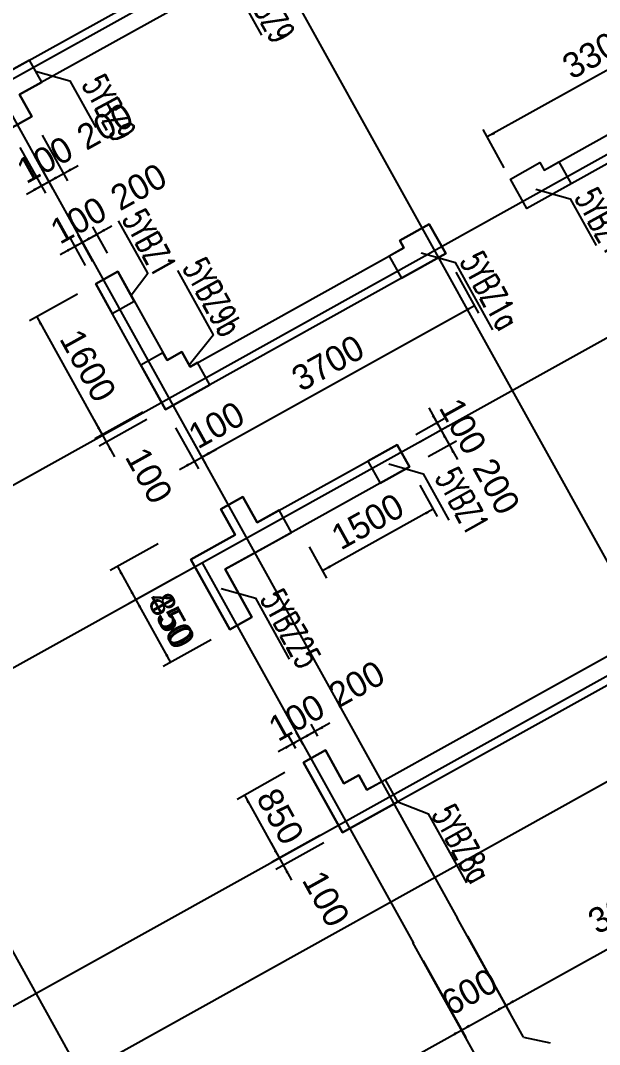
# Model space of a CAD drawing. Extents: x 387171 to 699106, y 11966 to 245688.
# Drawn here: x 508504 to 515367, y 95338 to 107467 of the extents above; entities that cross this region are included whole.
import ezdxf

# ---------------------------------------------------------------- set-up
doc = ezdxf.new("R2010")
doc.units = 0
doc.header["$LTSCALE"] = 100
doc.header["$MEASUREMENT"] = 0
doc.linetypes.add('DASHED', pattern=[19.05, 12.7, -6.35])
for name, color, linetype in [('22000', 2, 'Continuous'), ('b边缘构件', 235, 'Continuous'), ('COLU_DASH', 9, 'DASHED'), ('DOTE', 253, 'Continuous'), ('L-AXIS', 3, 'Continuous'), ('wall-主楼', 2, 'Continuous'), ('Y阴影', 254, 'Continuous'), ('小尺寸', 4, 'Continuous'), ('边缘构件标注', 1, 'Continuous')]:
    doc.layers.add(name, color=color, linetype=linetype)
doc.styles.add('hztxt', font='hztxt')
doc.styles.get("Standard").update_dxf_attribs({"font": 'standard'})
doc.dimstyles.get("Standard").update_dxf_attribs({"dimtxt": 300, "dimasz": 100, "dimexe": 100, "dimexo": 250, "dimgap": 100, "dimtad": 0, "dimtoh": 1, "dimdec": 0, "dimdsep": 46, "dimcen": 0.09, "dimclrt": 7, "dimadec": 0, "dimazin": 0, "dimtfac": 1, "dimtdec": 4, "dimtofl": 0, "dimtmove": 0, "dimatfit": 3, "dimfxl": 1, "dimtolj": 1, "dimtzin": 0, "dimarcsym": 0})

# ---------------------------------------------------------------- blocks, each defined once
blk = doc.blocks.new('*D3556')
at = {"layer": 'L-AXIS', "color": 0, "linetype": 'ByBlock', "lineweight": -2}
for p, q in [((516949, 98368), (517453, 97461)), ((514257, 95801), (517404, 97549)), ((513802, 96620), (514305, 95713))]:
    blk.add_line(p, q, dxfattribs=at)
for points in [[(517404, 97549), (517325, 97485), (517309, 97515)], [(514257, 95801), (514336, 95864), (514352, 95835)]]:
    blk.add_solid(points, dxfattribs=at)
at = {"layer": 'L-AXIS', "color": 7, "linetype": 'Continuous', "lineweight": -2, "insert": (515660, 96981), "char_height": 300, "width": 775, "attachment_point": 5, "rotation": 29.0454, "style": 'hztxt'}
blk.add_mtext('3600', dxfattribs=at)
blk = doc.blocks.new('*D4058')
at = {"layer": 'L-AXIS', "color": 0, "linetype": 'ByBlock', "lineweight": -2}
for p, q in [((513277, 96329), (513781, 95422)), ((510060, 93470), (513732, 95509)), ((509605, 94290), (510109, 93383))]:
    blk.add_line(p, q, dxfattribs=at)
for points in [[(513732, 95509), (513653, 95446), (513637, 95475)], [(510060, 93470), (510140, 93533), (510156, 93504)]]:
    blk.add_solid(points, dxfattribs=at)
at = {"layer": 'L-AXIS', "color": 7, "linetype": 'Continuous', "lineweight": -2, "insert": (511726, 94796), "char_height": 300, "width": 790, "attachment_point": 5, "rotation": 29.0454, "style": 'hztxt'}
blk.add_mtext('4200', dxfattribs=at)
blk = doc.blocks.new('*D2403')
at = {"layer": 'L-AXIS', "color": 0, "linetype": 'ByBlock', "lineweight": -2}
for p, q in [((513802, 96620), (514305, 95713)), ((513277, 96329), (513781, 95422)), ((513732, 95509), (514257, 95801))]:
    blk.add_line(p, q, dxfattribs=at)
for points in [[(514257, 95801), (514177, 95738), (514161, 95767)], [(513732, 95509), (513812, 95573), (513828, 95543)]]:
    blk.add_solid(points, dxfattribs=at)
at = {"layer": 'L-AXIS', "color": 7, "linetype": 'Continuous', "lineweight": -2, "insert": (513825, 95961), "char_height": 300, "width": 556.67, "attachment_point": 5, "rotation": 29.0454, "style": 'hztxt'}
blk.add_mtext('600', dxfattribs=at)
blk = doc.blocks.new('*D1052')
at = {"layer": '小尺寸', "color": 0, "linetype": 'ByBlock', "lineweight": -2}
for p, q in [((510134, 101268), (509566, 100952)), ((509653, 101001), (509872, 100607)), ((510353, 100874), (509784, 100559))]:
    blk.add_line(p, q, dxfattribs=at)
for points in [[(509653, 101001), (509716, 100921), (509687, 100905)], [(509872, 100607), (509809, 100687), (509838, 100703)]]:
    blk.add_solid(points, dxfattribs=at)
at = {"layer": '小尺寸', "color": 7, "linetype": 'Continuous', "lineweight": -2, "insert": (510279, 100389), "char_height": 300, "width": 576.67, "attachment_point": 5, "rotation": 299.0454, "style": 'hztxt'}
blk.add_mtext('450', dxfattribs=at)
blk = doc.blocks.new('*D1018')
at = {"layer": '小尺寸', "color": 0, "linetype": 'ByBlock', "lineweight": -2}
for p, q in [((510353, 100874), (509784, 100559)), ((509872, 100607), (510284, 99864)), ((510765, 100131), (510197, 99816))]:
    blk.add_line(p, q, dxfattribs=at)
for points in [[(509872, 100607), (509935, 100528), (509906, 100512)], [(510284, 99864), (510221, 99944), (510250, 99960)]]:
    blk.add_solid(points, dxfattribs=at)
at = {"layer": '小尺寸', "color": 7, "linetype": 'Continuous', "lineweight": -2, "insert": (510297, 100357), "char_height": 300, "width": 566.67, "attachment_point": 5, "rotation": 299.0454, "style": 'hztxt'}
blk.add_mtext('850', dxfattribs=at)
blk = doc.blocks.new('*D2388')
at = {"layer": '小尺寸', "color": 0, "linetype": 'ByBlock', "lineweight": -2}
for p, q in [((509178, 104225), (508610, 103910)), ((508697, 103958), (509474, 102560)), ((509955, 102827), (509386, 102511))]:
    blk.add_line(p, q, dxfattribs=at)
for points in [[(508697, 103958), (508760, 103879), (508731, 103863)], [(509474, 102560), (509411, 102639), (509440, 102655)]]:
    blk.add_solid(points, dxfattribs=at)
at = {"layer": '小尺寸', "color": 7, "linetype": 'Continuous', "lineweight": -2, "insert": (509304, 103380), "char_height": 300, "width": 685, "attachment_point": 5, "rotation": 299.0454, "style": 'hztxt'}
blk.add_mtext('1600', dxfattribs=at)
blk = doc.blocks.new('*D2340')
at = {"layer": '小尺寸', "color": 0, "linetype": 'ByBlock', "lineweight": -2}
for p, q in [((509377, 102735), (509619, 102297)), ((509955, 102827), (509386, 102511)), ((510003, 102739), (509435, 102424))]:
    blk.add_line(p, q, dxfattribs=at)
for points in [[(509474, 102560), (509411, 102639), (509440, 102655)], [(509522, 102472), (509585, 102393), (509556, 102377)]]:
    blk.add_solid(points, dxfattribs=at)
at = {"layer": '小尺寸', "color": 7, "linetype": 'Continuous', "lineweight": -2, "insert": (510027, 102078), "char_height": 300, "width": 476.67, "attachment_point": 5, "rotation": 299.0454, "style": 'hztxt'}
blk.add_mtext('100', dxfattribs=at)
blk = doc.blocks.new('*D779')
at = {"layer": '小尺寸', "color": 0, "linetype": 'ByBlock', "lineweight": -2}
for p, q in [((517002, 107541), (516871, 107777)), ((516920, 107689), (514035, 106087)), ((514238, 105720), (513986, 106174))]:
    blk.add_line(p, q, dxfattribs=at)
for points in [[(516920, 107689), (516841, 107626), (516824, 107655)], [(514035, 106087), (514114, 106150), (514130, 106121)]]:
    blk.add_solid(points, dxfattribs=at)
at = {"layer": '小尺寸', "color": 7, "linetype": 'Continuous', "lineweight": -2, "insert": (515356, 107107), "char_height": 300, "width": 780, "attachment_point": 5, "rotation": 29.0454, "style": 'hztxt'}
blk.add_mtext('3300', dxfattribs=at)
blk = doc.blocks.new('*D2048')
at = {"layer": '小尺寸', "color": 0, "linetype": 'ByBlock', "lineweight": -2}
for p, q in [((512172, 99144), (511647, 98852)), ((512028, 98990), (511948, 99134)), ((511853, 98893), (511773, 99037))]:
    blk.add_line(p, q, dxfattribs=at)
for points in [[(511997, 99047), (512076, 99110), (512092, 99081)], [(511822, 98950), (511742, 98886), (511726, 98916)]]:
    blk.add_solid(points, dxfattribs=at)
at = {"layer": '小尺寸', "color": 7, "linetype": 'Continuous', "lineweight": -2, "insert": (512488, 99606), "char_height": 300, "width": 566.67, "attachment_point": 5, "rotation": 29.0454, "style": 'hztxt'}
blk.add_mtext('200', dxfattribs=at)
blk = doc.blocks.new('*D2289')
at = {"layer": '小尺寸', "color": 0, "linetype": 'ByBlock', "lineweight": -2}
for p, q in [((511997, 99047), (511560, 98804)), ((511766, 98844), (511686, 98988)), ((511853, 98893), (511773, 99037))]:
    blk.add_line(p, q, dxfattribs=at)
for points in [[(511822, 98950), (511901, 99013), (511917, 98984)], [(511734, 98901), (511655, 98838), (511639, 98867)]]:
    blk.add_solid(points, dxfattribs=at)
at = {"layer": '小尺寸', "color": 7, "linetype": 'Continuous', "lineweight": -2, "insert": (511776, 99210), "char_height": 300, "width": 476.67, "attachment_point": 5, "rotation": 29.0454, "style": 'hztxt'}
blk.add_mtext('100', dxfattribs=at)
blk = doc.blocks.new('*D271')
at = {"layer": '小尺寸', "color": 0, "linetype": 'ByBlock', "lineweight": -2}
for p, q in [((511639, 98558), (511071, 98242)), ((511158, 98291), (511571, 97548)), ((512052, 97815), (511484, 97499))]:
    blk.add_line(p, q, dxfattribs=at)
for points in [[(511158, 98291), (511221, 98211), (511192, 98195)], [(511571, 97548), (511508, 97627), (511537, 97643)]]:
    blk.add_solid(points, dxfattribs=at)
at = {"layer": '小尺寸', "color": 7, "linetype": 'Continuous', "lineweight": -2, "insert": (511583, 98040), "char_height": 300, "width": 566.67, "attachment_point": 5, "rotation": 299.0454, "style": 'hztxt'}
blk.add_mtext('850', dxfattribs=at)
blk = doc.blocks.new('*D770')
at = {"layer": '小尺寸', "color": 0, "linetype": 'ByBlock', "lineweight": -2}
for p, q in [((512052, 97815), (511484, 97499)), ((511474, 97722), (511717, 97285)), ((512100, 97727), (511532, 97412))]:
    blk.add_line(p, q, dxfattribs=at)
for points in [[(511571, 97548), (511508, 97627), (511537, 97643)], [(511620, 97460), (511683, 97381), (511654, 97365)]]:
    blk.add_solid(points, dxfattribs=at)
at = {"layer": '小尺寸', "color": 7, "linetype": 'Continuous', "lineweight": -2, "insert": (512125, 97065), "char_height": 300, "width": 476.67, "attachment_point": 5, "rotation": 299.0454, "style": 'hztxt'}
blk.add_mtext('100', dxfattribs=at)
blk = doc.blocks.new('*D3803')
at = {"layer": '小尺寸', "color": 0, "linetype": 'ByBlock', "lineweight": -2}
for p, q in [((510343, 102642), (510612, 102157)), ((510431, 102691), (510700, 102206)), ((510389, 102148), (510826, 102391))]:
    blk.add_line(p, q, dxfattribs=at)
for points in [[(510651, 102293), (510730, 102357), (510747, 102327)], [(510564, 102245), (510484, 102182), (510468, 102211)]]:
    blk.add_solid(points, dxfattribs=at)
at = {"layer": '小尺寸', "color": 7, "linetype": 'Continuous', "lineweight": -2, "insert": (510826, 102676), "char_height": 300, "width": 476.67, "attachment_point": 5, "rotation": 29.0454, "style": 'hztxt'}
blk.add_mtext('100', dxfattribs=at)
blk = doc.blocks.new('*D4036')
at = {"layer": '小尺寸', "color": 0, "linetype": 'ByBlock', "lineweight": -2}
for p, q in [((513665, 104487), (513934, 104002)), ((510651, 102293), (513886, 104090)), ((510431, 102691), (510700, 102206))]:
    blk.add_line(p, q, dxfattribs=at)
for points in [[(513886, 104090), (513806, 104027), (513790, 104056)], [(510651, 102293), (510730, 102357), (510747, 102327)]]:
    blk.add_solid(points, dxfattribs=at)
at = {"layer": '小尺寸', "color": 7, "linetype": 'Continuous', "lineweight": -2, "insert": (512147, 103410), "char_height": 300, "width": 780, "attachment_point": 5, "rotation": 29.0454, "style": 'hztxt'}
blk.add_mtext('3700', dxfattribs=at)
blk = doc.blocks.new('*D4266')
at = {"layer": '小尺寸', "color": 0, "linetype": 'ByBlock', "lineweight": -2}
for p, q in [((513237, 101962), (513443, 101591)), ((513395, 101678), (512083, 100950)), ((511926, 101233), (512132, 100863))]:
    blk.add_line(p, q, dxfattribs=at)
for points in [[(513395, 101678), (513315, 101615), (513299, 101644)], [(512083, 100950), (512163, 101013), (512179, 100984)]]:
    blk.add_solid(points, dxfattribs=at)
at = {"layer": '小尺寸', "color": 7, "linetype": 'Continuous', "lineweight": -2, "insert": (512618, 101533), "char_height": 300, "width": 690, "attachment_point": 5, "rotation": 29.0454, "style": 'hztxt'}
blk.add_mtext('1500', dxfattribs=at)
blk = doc.blocks.new('*D2570')
at = {"layer": '小尺寸', "color": 0, "linetype": 'ByBlock', "lineweight": -2}
for p, q in [((508498, 105964), (508800, 105421)), ((508666, 105867), (508887, 105470)), ((508576, 105411), (509014, 105654))]:
    blk.add_line(p, q, dxfattribs=at)
for points in [[(508839, 105557), (508918, 105620), (508934, 105591)], [(508751, 105508), (508672, 105445), (508656, 105474)]]:
    blk.add_solid(points, dxfattribs=at)
at = {"layer": '小尺寸', "color": 7, "linetype": 'Continuous', "lineweight": -2, "insert": (508793, 105817), "char_height": 300, "width": 476.67, "attachment_point": 5, "rotation": 29.0454, "style": 'hztxt'}
blk.add_mtext('100', dxfattribs=at)
blk = doc.blocks.new('*D2819')
at = {"layer": '小尺寸', "color": 0, "linetype": 'ByBlock', "lineweight": -2}
for p, q in [((508760, 106110), (509062, 105567)), ((508666, 105867), (508887, 105470)), ((508664, 105460), (509188, 105751))]:
    blk.add_line(p, q, dxfattribs=at)
for points in [[(509014, 105654), (509093, 105717), (509109, 105688)], [(508839, 105557), (508759, 105494), (508743, 105523)]]:
    blk.add_solid(points, dxfattribs=at)
at = {"layer": '小尺寸', "color": 7, "linetype": 'Continuous', "lineweight": -2, "insert": (509505, 106213), "char_height": 300, "width": 566.67, "attachment_point": 5, "rotation": 29.0454, "style": 'hztxt'}
blk.add_mtext('200', dxfattribs=at)
blk = doc.blocks.new('*D3298')
at = {"layer": '小尺寸', "color": 0, "linetype": 'ByBlock', "lineweight": -2}
for p, q in [((508975, 104694), (509412, 104937)), ((509362, 104614), (509188, 104927)), ((509275, 104565), (509101, 104879))]:
    blk.add_line(p, q, dxfattribs=at)
for points in [[(509237, 104840), (509316, 104903), (509332, 104874)], [(509150, 104791), (509070, 104728), (509054, 104757)]]:
    blk.add_solid(points, dxfattribs=at)
at = {"layer": '小尺寸', "color": 7, "linetype": 'Continuous', "lineweight": -2, "insert": (509191, 105100), "char_height": 300, "width": 476.67, "attachment_point": 5, "rotation": 29.0454, "style": 'hztxt'}
blk.add_mtext('100', dxfattribs=at)
blk = doc.blocks.new('*D1362')
at = {"layer": '小尺寸', "color": 0, "linetype": 'ByBlock', "lineweight": -2}
for p, q in [((509062, 104743), (509587, 105034)), ((509362, 104614), (509188, 104927)), ((509537, 104711), (509363, 105024))]:
    blk.add_line(p, q, dxfattribs=at)
for points in [[(509412, 104937), (509491, 105000), (509507, 104971)], [(509237, 104840), (509158, 104777), (509141, 104806)]]:
    blk.add_solid(points, dxfattribs=at)
at = {"layer": '小尺寸', "color": 7, "linetype": 'Continuous', "lineweight": -2, "insert": (509904, 105496), "char_height": 300, "width": 566.67, "attachment_point": 5, "rotation": 29.0454, "style": 'hztxt'}
blk.add_mtext('200', dxfattribs=at)
blk = doc.blocks.new('*D1822')
at = {"layer": '小尺寸', "color": 0, "linetype": 'ByBlock', "lineweight": -2}
for p, q in [((513342, 102878), (513585, 102441)), ((513189, 102564), (513527, 102751)), ((513238, 102477), (513575, 102664))]:
    blk.add_line(p, q, dxfattribs=at)
for points in [[(513439, 102703), (513376, 102782), (513405, 102798)], [(513488, 102615), (513551, 102536), (513522, 102520)]]:
    blk.add_solid(points, dxfattribs=at)
at = {"layer": '小尺寸', "color": 7, "linetype": 'Continuous', "lineweight": -2, "insert": (513748, 102661), "char_height": 300, "width": 476.67, "attachment_point": 5, "rotation": 299.0454, "style": 'hztxt'}
blk.add_mtext('100', dxfattribs=at)
blk = doc.blocks.new('*D2079')
at = {"layer": '小尺寸', "color": 0, "linetype": 'ByBlock', "lineweight": -2}
for p, q in [((513391, 102790), (513682, 102266)), ((513238, 102477), (513575, 102664)), ((513335, 102302), (513672, 102489))]:
    blk.add_line(p, q, dxfattribs=at)
for points in [[(513488, 102615), (513425, 102695), (513454, 102711)], [(513585, 102441), (513648, 102361), (513619, 102345)]]:
    blk.add_solid(points, dxfattribs=at)
at = {"layer": '小尺寸', "color": 7, "linetype": 'Continuous', "lineweight": -2, "insert": (514144, 101949), "char_height": 300, "width": 566.67, "attachment_point": 5, "rotation": 299.0454, "style": 'hztxt'}
blk.add_mtext('200', dxfattribs=at)

msp = doc.modelspace()

# ---------------------------------------------------------------- hatches: boundary and pattern name
at = {"layer": 'Y阴影'}
h = msp.add_hatch(dxfattribs=at)
h.set_pattern_fill('ANSI31', color=256, scale=25, angle=-60.95463, style=0)
h.set_pattern_definition([])
h.paths.add_polyline_path([(508610.1, 106998.6), (508085.5, 106707.3), (508376.8, 106182.7), (508639.1, 106328.4), (508493.4, 106590.7), (508755.7, 106736.3)], flags=0)
h = msp.add_hatch(dxfattribs=at)
h.set_pattern_fill('ANSI31', color=256, scale=25, angle=-60.95463, style=0)
h.set_pattern_definition([])
h.paths.add_polyline_path([(514884.4, 105793.2), (515030, 105530.9), (514505.5, 105239.6), (514311.3, 105589.3), (514661, 105783.5), (514709.5, 105696.1)], flags=0)
h = msp.add_hatch(dxfattribs=at)
h.set_pattern_fill('ANSI31', color=256, scale=25, angle=-60.95463, style=0)
h.set_pattern_definition([])
h.paths.add_polyline_path([(512873.6, 104676.5), (513019.3, 104414.3), (513543.8, 104705.6), (513349.6, 105055.3), (512999.9, 104861.1), (513048.5, 104773.6)], flags=0)
h = msp.add_hatch(dxfattribs=at)
h.set_pattern_fill('ANSI31', color=256, scale=25, angle=-60.95463, style=0)
h.set_pattern_definition([])
h.paths.add_polyline_path([(509658.6, 104492.5), (509396.4, 104346.9), (509590.6, 103997.2), (509852.8, 104142.8)], flags=0)
h = msp.add_hatch(dxfattribs=at)
h.set_pattern_fill('ANSI31', color=256, scale=25, angle=-60.95463, style=0)
h.set_pattern_definition([])
h.paths.add_polyline_path([(510746.3, 103152), (510600.6, 103414.2), (510513.4, 103365.8), (510416.3, 103540.7), (510241.5, 103443.6), (510192.7, 103530.8), (509930.4, 103385.2), (510221.7, 102860.7)], flags=0)
h = msp.add_hatch(dxfattribs=at)
h.set_pattern_fill('ANSI31', color=256, scale=25, angle=-60.95463, style=0)
h.set_pattern_definition([])
h.paths.add_polyline_path([(512970.4, 102442.6), (512620.7, 102248.4), (512766.4, 101986.1), (513116, 102180.3)], flags=0)
h = msp.add_hatch(dxfattribs=at)
h.set_pattern_fill('ANSI31', color=256, scale=25, angle=-60.95463, style=0)
h.set_pattern_definition([])
h.paths.add_polyline_path([(511139.4, 101826.1), (510877.2, 101680.4), (511047.1, 101374.5), (510522.5, 101083.2), (510983.8, 100252.6), (511246, 100398.3), (510930.5, 100966.5), (511717.3, 101403.5), (511571.6, 101665.8), (511309.4, 101520.1)], flags=0)
h = msp.add_hatch(dxfattribs=at)
h.set_pattern_fill('ANSI31', color=256, scale=25, angle=-60.95463, style=0)
h.set_pattern_definition([])
h.paths.add_polyline_path([(511857.7, 98679), (512318.9, 97848.5), (512974.6, 98212.6), (512828.9, 98474.9), (512610.6, 98353.6), (512513.5, 98528.5), (512338.4, 98431.3), (512119.9, 98824.7)], flags=0)

# ---------------------------------------------------------------- linework, layer by layer
at = {"layer": '22000', "linetype": 'Continuous'}
msp.add_lwpolyline([(512119.9, 98824.7), (512338.4, 98431.2), (512513.3, 98528.3), (512610.6, 98353.6), (516107.3, 100295.5), (516544.3, 99508.7), (516719.1, 99605.8), (516816.2, 99431), (518739.5, 100499.1), (518642.4, 100673.9), (518817.3, 100771), (517797.7, 102606.9), (518060, 102752.5), (518594, 101790.9), (519118.5, 102082.4), (519264.1, 101820.1), (518739.6, 101528.8), (519322.3, 100479.5), (516524.8, 98925.9), (515990.7, 99887.6), (512318.9, 97848.5), (511857.7, 98679), (512119.9, 98824.7)], dxfattribs=at)
at = {"layer": 'b边缘构件'}
for points in [[(508610.1, 106998.6), (508085.5, 106707.3), (508376.8, 106182.7), (508639.1, 106328.4), (508493.4, 106590.7), (508755.7, 106736.3), (508610.1, 106998.6)], [(514884.4, 105793.2), (515030, 105530.9), (514505.5, 105239.6), (514311.3, 105589.3), (514661, 105783.5), (514709.5, 105696.1), (514884.4, 105793.2)], [(512873.6, 104676.5), (513019.3, 104414.3), (513543.8, 104705.6), (513349.6, 105055.3), (512999.9, 104861.1), (513048.5, 104773.6), (512873.6, 104676.5)], [(509658.6, 104492.5), (509396.4, 104346.9), (509590.6, 103997.2), (509852.8, 104142.8), (509658.6, 104492.5)], [(512970.4, 102442.6), (512620.7, 102248.4), (512766.4, 101986.1), (513116, 102180.3), (512970.4, 102442.6)], [(511139.4, 101826.1), (510877.2, 101680.4), (511047.1, 101374.5), (510522.5, 101083.2), (510983.8, 100252.6), (511246, 100398.3), (510930.5, 100966.5), (511717.3, 101403.5), (511571.6, 101665.8), (511309.4, 101520.1), (511139.4, 101826.1)]]:
    msp.add_lwpolyline(points, dxfattribs=at)
for points in [[(510746.3, 103152), (510600.6, 103414.2), (510513.4, 103365.8), (510416.3, 103540.7), (510241.5, 103443.6), (510192.7, 103530.8), (509930.4, 103385.2), (510221.7, 102860.7)], [(511857.7, 98679), (512318.9, 97848.5), (512974.6, 98212.6), (512828.9, 98474.9), (512610.6, 98353.6), (512513.5, 98528.5), (512338.4, 98431.3), (512119.9, 98824.7)]]:
    msp.add_lwpolyline(points, close=True, dxfattribs=at)
at = {"layer": 'COLU_DASH'}
msp.add_line((512873.6, 104676.5), (513019.3, 104414.3), dxfattribs=at)
at = {"layer": 'DOTE'}
for p, q in [((502049.7, 125196.8), (516832.5, 98577.7)), ((497033.9, 116927), (509488.9, 94499.5)), ((523339.4, 115064.1), (499320.8, 101725.4)), ((526300.9, 109731.2), (502282.3, 96392.6)), ((517343.2, 106926.9), (501366.6, 98041.5)), ((508225.2, 106661.7), (513685.2, 96829.9)), ((528534.2, 105709.7), (504515.6, 92371.1)), ((503981.6, 93332.8), (518652.3, 101480.1)), ((510662.4, 101037.3), (513160.7, 96538.6))]:
    msp.add_line(p, q, dxfattribs=at)
at = {"layer": 'L-AXIS'}
for p, q in [((514466.2, 95423.7), (513680.4, 96838.7)), ((513941.6, 95132.4), (513155.8, 96547.4)), ((514466.2, 95423.7), (514781.6, 95359.2))]:
    msp.add_line(p, q, dxfattribs=at)
at = {"layer": 'wall-主楼'}
for points in [[(508376.8, 106182.7), (508085.5, 106707.3), (511145.3, 108406.5), (510465.6, 109630.5), (510727.9, 109776.1), (511553.3, 108289.9), (508493.4, 106590.7), (508639.1, 106328.4)], [(517477.9, 106890.3), (514505.5, 105239.6), (514311.3, 105589.3), (514661, 105783.5), (514709.5, 105696.1), (517070, 107006.9), (516948.6, 107225.5), (517210.9, 107371.2)], [(510221.7, 102860.7), (509396.4, 104346.9), (509658.6, 104492.5), (510241.2, 103443.4), (510416.1, 103540.5), (510513.2, 103365.7), (513048.5, 104773.6), (512999.9, 104861.1), (513349.6, 105055.3), (513543.8, 104705.6)], [(516816.2, 99431), (517122.2, 99600.9), (517267.8, 99338.6), (516524.7, 98925.9), (515990.7, 99887.6), (512318.9, 97848.5), (511857.7, 98679), (512119.9, 98824.7), (512338.4, 98431.2), (512513.3, 98528.3), (512610.4, 98353.5), (516107.3, 100295.5), (516544.3, 99508.7), (516719.1, 99605.8)]]:
    msp.add_lwpolyline(points, close=True, dxfattribs=at)
msp.add_lwpolyline([(510983.8, 100252.6), (510522.5, 101083.2), (511047.1, 101374.5), (510877.2, 101680.4), (511139.4, 101826.1), (511309.3, 101520.1), (512970.4, 102442.6), (513116, 102180.3), (511455, 101257.8), (510930.5, 100966.5), (511246, 100398.3), (510983.8, 100252.6)], dxfattribs=at)
at = {"layer": '边缘构件标注', "color": 200}
for p, q in [((513252.4, 104715.3), (513660.4, 104598.7)), ((514102, 103803.4), (513660.4, 104598.7)), ((510792.9, 103745.5), (510370.7, 104505.7)), ((510792.9, 103745.5), (510502.4, 103385.1)), ((510884.3, 100740.7), (511292.2, 100624.1)), ((511692.7, 99902.9), (511292.2, 100624.1)), ((512974.6, 98212.6), (513338.8, 98071.7)), ((513792.6, 97254.5), (513338.8, 98071.7))]:
    msp.add_line(p, q, dxfattribs=at)
for points in [[(511199.8, 108093.6), (511056, 107842.2), (511361.8, 107291.4)], [(508682.9, 106867.5), (509090.8, 106750.8), (509396.7, 106200.1)], [(514612.4, 105470.6), (515020.4, 105354), (515326.2, 104803.2)], [(509814.2, 104212.5), (510012.2, 104473.8), (509667, 105095.4)], [(512868.4, 102214.3), (513276.3, 102097.7), (513582.2, 101546.9)]]:
    msp.add_lwpolyline(points, dxfattribs=at)

# ---------------------------------------------------------------- texts
at = {"layer": '边缘构件标注', "color": 200, "width": 0.7}
for s, p in [('5YBZ9', (511110.8, 107881.2)), ('5YBZ9', (509226.8, 106712)), ('5YBZ1a', (515066.3, 105372.5)), ('5YBZ1', (509705.4, 105119.4)), ('5YBZ1a', (513706.3, 104617.3)), ('5YBZ9b', (510421, 104541.6)), ('5YBZ1', (513412.3, 102058.8)), ('5YBZ25', (511339.3, 100619.5)), ('5YBZ8a', (513373.1, 98067.8))]:
    msp.add_text(s, height=300, rotation=299.04537, dxfattribs=at).set_placement(p)

# ---------------------------------------------------------------- dimensions: what is measured, and where the dimension line sits
at = {"layer": 'L-AXIS'}
for base, p1, p2, picture, middle in [((517404, 97548.6), (513680.4, 96838.7), (516827.6, 98586.5), '*D3556', (515660.5, 96980.7)), ((514256.8, 95800.8), (513155.8, 96547.4), (513680.4, 96838.7), '*D2403', (513824.6, 95961.1)), ((513732.2, 95509.5), (509484, 94508.3), (513155.8, 96547.4), '*D4058', (511726.4, 94795.9))]:
    dim = msp.add_linear_dim(base=base, p1=p1, p2=p2, angle=29.04537, dimstyle='Standard', dxfattribs=at)
    dim.commit()
    dim.dimension.update_dxf_attribs({"geometry": picture, "text_midpoint": middle})
at = {"layer": '小尺寸'}
for base, p1, p2, angle, picture, middle in [((514034.9, 106086.9), (517123.4, 107322.6), (514359.8, 105501.9), 29.04537, '*D779', (515356, 107106.6)), ((509013.6, 105654.1), (508545, 106086), (508639.1, 106328.4), 29.04537, '*D2819', (509082.9, 105978.5)), ((508838.7, 105557), (508376.8, 106182.7), (508545, 106086), 29.04537, '*D2570', (508453.4, 105628.9)), ((509411.8, 104937), (509483.8, 104395.4), (509658.6, 104492.5), 29.04537, '*D1362', (509481.1, 105261.4)), ((509237, 104839.9), (509396.4, 104346.9), (509483.8, 104395.4), 29.04537, '*D3298', (508851.6, 104911.9)), ((513885.8, 104089.8), (510309.1, 102909.2), (513543.8, 104705.6), 29.04537, '*D4036', (512147.1, 103410.2)), ((513487.6, 102615.4), (512970.4, 102442.6), (513018.9, 102355.1), 299.04537, '*D1822', (513559.6, 103000.7)), ((510651.1, 102293.4), (510221.7, 102860.7), (510309.1, 102909.2), 29.04537, '*D3803', (510486, 102487.7)), ((513584.7, 102440.6), (513018.9, 102355.1), (513116, 102180.3), 299.04537, '*D2079', (513909.2, 102371.3)), ((512083.4, 100950.1), (513116, 102180.3), (511804.7, 101452), 29.04537, '*D4266', (512617.7, 101532.8)), ((511821.8, 98949.6), (512149.7, 98771.1), (511974.8, 98674), 29.04537, '*D2048', (512065.9, 99371.1)), ((511734.4, 98901), (511974.8, 98674), (511887.4, 98625.4), 29.04537, '*D2289', (511436.5, 99021.5)), ((511571, 97547.5), (511857.7, 98679), (512270.4, 97935.9), 299.04537, '*D271', (511583.2, 98040.4)), ((511619.5, 97460.1), (512270.4, 97935.9), (512318.9, 97848.5), 299.04537, '*D770', (511936.1, 97404.9))]:
    dim = msp.add_linear_dim(base=base, p1=p1, p2=p2, angle=angle, dimstyle='Standard', dxfattribs=at)
    dim.commit()
    dim.dimension.update_dxf_attribs({"geometry": picture, "text_midpoint": middle})
for p1, p2, picture, middle in [((509396.4, 104346.9), (510173.2, 102948.1), '*D2388', (509303.9, 103380.4)), ((510173.2, 102948.1), (510221.7, 102860.7), '*D2340', (509838.9, 102417.1)), ((510352.6, 101389.1), (510571.1, 100995.7), '*D1052', (509981, 100925.4)), ((510571.1, 100995.7), (510983.8, 100252.6), '*D1018', (510296.6, 100357.2))]:
    dim = msp.add_aligned_dim(p1=p1, p2=p2, distance=-800, dimstyle='Standard', dxfattribs=at)
    dim.commit()
    dim.dimension.update_dxf_attribs({"geometry": picture, "text_midpoint": middle})

doc.saveas('drawing.dxf')
